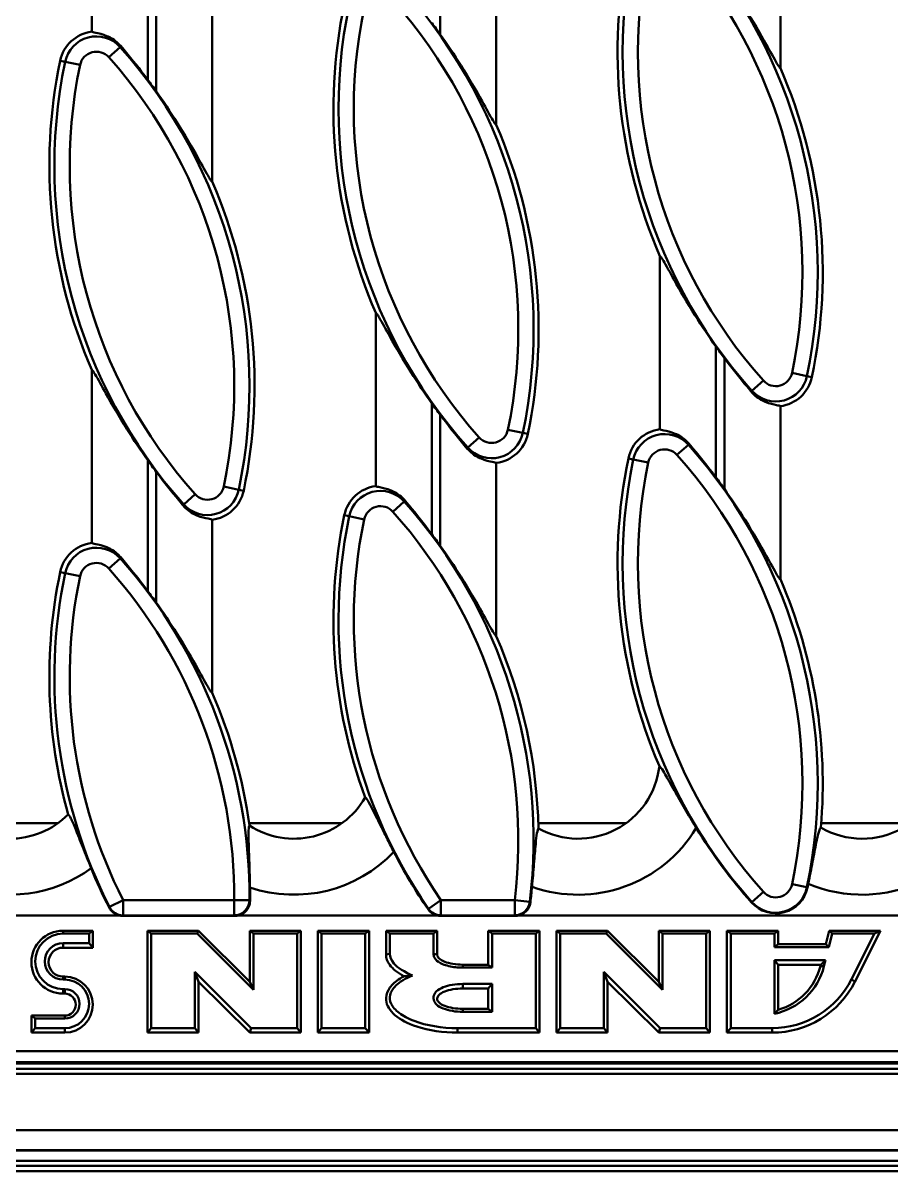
# Model space of a CAD drawing. Header units: millimetres. Extents: x 0 to 2774, y -40 to 1485.
# Drawn here: x 1606.2 to 1691, y 436 to 548.3 of the extents above; entities that cross this region are included whole.
import ezdxf

# ---------------------------------------------------------------- set-up
doc = ezdxf.new("R2010")
doc.units = ezdxf.units.MM
doc.header["$LTSCALE"] = 2.5
doc.layers.add('Sichtbar (ISO)', color=7, linetype='Continuous', lineweight=50)
doc.layers.add('Sichtbar schmal (ISO)', color=7, linetype='Continuous', lineweight=50)

msp = doc.modelspace()

# ---------------------------------------------------------------- linework, layer by layer
at = {"layer": 'Sichtbar (ISO)'}
for p, q in [((1612.877, 564.37), (1612.877, 547.439)), ((1680.21, 543.883), (1680.21, 560.814)), ((1652.433, 538.328), (1652.433, 555.258)), ((1624.655, 532.772), (1624.655, 549.703)), ((1668.433, 525.481), (1668.433, 508.55)), ((1640.655, 519.926), (1640.655, 502.995)), ((1612.877, 514.37), (1612.877, 497.439)), ((1680.21, 493.883), (1680.21, 510.814)), ((1652.433, 488.328), (1652.433, 505.258)), ((1624.655, 482.772), (1624.655, 499.703)), ((1599.187, 461.016), (1615.527, 461.016)), ((1615.909, 460.966), (1626.862, 460.966)), ((1627.245, 461.016), (1646.615, 461.016)), ((1646.997, 460.966), (1654.28, 460.966)), ((1654.662, 461.016), (1693.524, 461.016)), ((1610.071, 459.52), (1612.988, 459.52)), ((1610.071, 459.232), (1612.624, 459.232)), ((1612.988, 459.52), (1612.624, 459.232)), ((1612.624, 459.232), (1612.624, 458.296)), ((1612.988, 459.52), (1612.988, 457.858)), ((1618.321, 449.548), (1618.321, 459.52)), ((1618.321, 459.52), (1623.321, 459.52)), ((1618.321, 459.52), (1618.685, 459.232)), ((1618.685, 449.986), (1618.685, 459.232)), ((1618.685, 459.232), (1623.171, 459.232)), ((1623.321, 459.52), (1623.171, 459.232)), ((1623.171, 459.232), (1628.685, 453.732)), ((1623.321, 459.52), (1628.321, 454.534)), ((1628.321, 454.534), (1628.321, 459.52)), ((1628.321, 459.52), (1633.321, 459.52)), ((1628.321, 459.52), (1628.685, 459.232)), ((1628.685, 453.732), (1628.685, 459.232)), ((1628.685, 459.232), (1632.957, 459.232)), ((1633.321, 459.52), (1632.957, 459.232)), ((1632.957, 459.232), (1632.957, 449.986)), ((1633.321, 459.52), (1633.321, 449.548)), ((1634.988, 449.548), (1634.988, 459.52)), ((1634.988, 459.52), (1639.988, 459.52)), ((1634.988, 459.52), (1635.352, 459.232)), ((1635.352, 449.986), (1635.352, 459.232)), ((1635.352, 459.232), (1639.624, 459.232)), ((1639.988, 459.52), (1639.624, 459.232)), ((1639.624, 459.232), (1639.624, 449.986)), ((1639.988, 459.52), (1639.988, 449.548)), ((1641.655, 457.193), (1641.655, 459.52)), ((1641.655, 459.52), (1646.655, 459.52)), ((1641.655, 459.52), (1642.019, 459.232)), ((1642.019, 457.268), (1642.019, 459.232)), ((1642.019, 459.232), (1646.291, 459.232)), ((1646.655, 459.52), (1646.291, 459.232)), ((1646.291, 459.232), (1646.291, 457.268)), ((1646.655, 459.52), (1646.655, 457.193)), ((1651.655, 456.196), (1651.655, 459.52)), ((1651.655, 459.52), (1656.655, 459.52)), ((1651.655, 459.52), (1652.019, 459.232)), ((1652.019, 455.908), (1652.019, 459.232)), ((1652.019, 459.232), (1656.291, 459.232)), ((1656.655, 459.52), (1656.291, 459.232)), ((1656.291, 459.232), (1656.291, 449.986)), ((1656.655, 459.52), (1656.655, 449.548)), ((1658.321, 449.548), (1658.321, 459.52)), ((1658.321, 459.52), (1663.321, 459.52)), ((1658.321, 459.52), (1658.685, 459.232)), ((1658.685, 449.986), (1658.685, 459.232)), ((1658.685, 459.232), (1663.171, 459.232)), ((1663.321, 459.52), (1663.171, 459.232)), ((1663.171, 459.232), (1668.685, 453.732)), ((1663.321, 459.52), (1668.321, 454.534)), ((1668.321, 454.534), (1668.321, 459.52)), ((1668.321, 459.52), (1673.321, 459.52)), ((1668.321, 459.52), (1668.685, 459.232)), ((1668.685, 453.732), (1668.685, 459.232)), ((1668.685, 459.232), (1672.957, 459.232)), ((1673.321, 459.52), (1672.957, 459.232)), ((1672.957, 459.232), (1672.957, 449.986)), ((1673.321, 459.52), (1673.321, 449.548)), ((1674.988, 449.548), (1674.988, 459.52)), ((1674.988, 459.52), (1679.988, 459.52)), ((1674.988, 459.52), (1675.352, 459.232)), ((1675.352, 449.986), (1675.352, 459.232)), ((1675.352, 459.232), (1679.624, 459.232)), ((1679.988, 459.52), (1679.624, 459.232)), ((1679.624, 459.232), (1679.624, 457.902)), ((1679.988, 459.52), (1679.988, 458.19)), ((1684.655, 458.19), (1684.988, 459.52)), ((1684.939, 457.902), (1685.272, 459.232)), ((1684.988, 459.52), (1689.988, 459.52)), ((1684.988, 459.52), (1685.272, 459.232)), ((1685.272, 459.232), (1689.399, 459.232)), ((1689.399, 459.232), (1687.163, 454.771)), ((1689.988, 459.52), (1687.488, 454.534)), ((1689.988, 459.52), (1689.399, 459.232)), ((1612.624, 458.296), (1610.071, 458.296)), ((1612.988, 457.858), (1612.624, 458.296)), ((1679.988, 458.19), (1679.624, 457.902)), ((1679.988, 458.19), (1684.655, 458.19)), ((1684.655, 458.19), (1684.939, 457.902)), ((1612.988, 457.858), (1610.071, 457.858)), ((1679.624, 457.902), (1684.939, 457.902)), ((1649.155, 456.196), (1651.655, 456.196)), ((1649.155, 455.908), (1652.019, 455.908)), ((1651.655, 456.196), (1652.019, 455.908)), ((1679.624, 451.389), (1679.624, 456.634)), ((1679.988, 456.196), (1679.624, 456.634)), ((1679.624, 456.634), (1684.621, 456.634)), ((1679.988, 456.196), (1679.988, 451.779)), ((1684.155, 456.196), (1679.988, 456.196)), ((1684.12, 456.057), (1684.155, 456.196)), ((1684.155, 456.196), (1684.621, 456.634)), ((1684.621, 456.634), (1684.473, 456.044)), ((1610.071, 455.032), (1610.238, 455.032)), ((1610.071, 454.744), (1610.238, 454.744)), ((1628.472, 449.986), (1622.957, 455.485)), ((1623.321, 454.534), (1622.957, 455.485)), ((1622.957, 455.485), (1622.957, 449.986)), ((1668.472, 449.986), (1662.957, 455.485)), ((1663.321, 454.534), (1662.957, 455.485)), ((1662.957, 455.485), (1662.957, 449.986)), ((1610.238, 453.808), (1610.071, 453.808)), ((1628.321, 449.548), (1623.321, 454.534)), ((1623.321, 454.534), (1623.321, 449.548)), ((1628.321, 454.534), (1628.685, 453.732)), ((1649.155, 454.307), (1652.019, 454.307)), ((1651.655, 453.869), (1649.155, 453.869)), ((1651.655, 453.869), (1652.019, 454.307)), ((1651.655, 451.875), (1651.655, 453.869)), ((1652.019, 454.307), (1652.019, 451.587)), ((1668.321, 449.548), (1663.321, 454.534)), ((1663.321, 454.534), (1663.321, 449.548)), ((1668.321, 454.534), (1668.685, 453.732)), ((1610.238, 453.37), (1610.071, 453.37)), ((1649.155, 451.875), (1651.655, 451.875)), ((1652.019, 451.587), (1649.155, 451.587)), ((1651.655, 451.875), (1652.019, 451.587)), ((1606.988, 449.548), (1606.988, 451.21)), ((1606.988, 451.21), (1610.238, 451.21)), ((1606.988, 451.21), (1607.352, 450.922)), ((1607.352, 449.986), (1607.352, 450.922)), ((1607.352, 450.922), (1610.238, 450.922)), ((1606.988, 449.548), (1607.352, 449.986)), ((1610.238, 449.548), (1606.988, 449.548)), ((1610.238, 449.986), (1607.352, 449.986)), ((1618.321, 449.548), (1618.685, 449.986)), ((1623.321, 449.548), (1618.321, 449.548)), ((1622.957, 449.986), (1618.685, 449.986)), ((1623.321, 449.548), (1622.957, 449.986)), ((1628.321, 449.548), (1628.472, 449.986)), ((1633.321, 449.548), (1628.321, 449.548)), ((1632.957, 449.986), (1628.472, 449.986)), ((1633.321, 449.548), (1632.957, 449.986)), ((1634.988, 449.548), (1635.352, 449.986)), ((1639.988, 449.548), (1634.988, 449.548)), ((1639.624, 449.986), (1635.352, 449.986)), ((1639.988, 449.548), (1639.624, 449.986)), ((1656.291, 449.986), (1648.655, 449.986)), ((1656.655, 449.548), (1648.655, 449.548)), ((1656.655, 449.548), (1656.291, 449.986)), ((1658.321, 449.548), (1658.685, 449.986)), ((1663.321, 449.548), (1658.321, 449.548)), ((1662.957, 449.986), (1658.685, 449.986)), ((1663.321, 449.548), (1662.957, 449.986)), ((1668.321, 449.548), (1668.472, 449.986)), ((1673.321, 449.548), (1668.321, 449.548)), ((1672.957, 449.986), (1668.472, 449.986)), ((1673.321, 449.548), (1672.957, 449.986)), ((1674.988, 449.548), (1675.352, 449.986)), ((1679.398, 449.548), (1674.988, 449.548)), ((1679.398, 449.986), (1675.352, 449.986)), ((1696.393, 446.516), (1573.604, 446.516)), ((1698.725, 446.016), (1573.838, 446.016)), ((1465.988, 440.016), (1965.988, 440.016)), ((1465.988, 438.016), (1965.988, 438.016)), ((1465.988, 436.016), (1965.988, 436.016))]:
    msp.add_line(p, q, dxfattribs=at)
for centre, radius, start, end in [((1714.504, 545.449), 50.212, 168.215, 203.43238), ((1686.726, 539.894), 50.212, 168.215, 203.43238), ((1606.361, 518.36), 49.775, 35.35783, 36.96405), ((1613.331, 543.856), 3.612, 97.21491, 168.215), ((1658.948, 534.338), 50.212, 168.215, 203.43238), ((1634.139, 523.915), 50.212, 348.215, 23.43238), ((1578.583, 512.804), 49.775, 35.35783, 36.96405), ((1606.361, 518.36), 50.212, 348.215, 23.43238), ((1578.583, 512.804), 50.212, 348.215, 23.43238), ((1714.504, 545.449), 49.775, 215.35783, 216.96405), ((1679.757, 514.398), 3.612, 277.21491, 348.215), ((1686.726, 539.894), 49.775, 215.35783, 216.96405), ((1651.979, 508.842), 3.612, 277.21491, 348.215), ((1668.886, 504.967), 3.612, 97.21491, 168.215), ((1658.948, 534.338), 49.775, 215.35783, 216.96405), ((1714.504, 495.449), 50.212, 168.215, 203.28189), ((1641.108, 499.411), 3.612, 97.21491, 168.215), ((1634.139, 473.915), 49.775, 35.35783, 36.96405), ((1624.201, 503.287), 3.612, 277.21491, 348.215), ((1686.726, 489.894), 50.212, 168.215, 200.20465), ((1613.331, 493.856), 3.612, 97.21491, 168.215), ((1606.361, 468.36), 49.775, 35.35783, 36.96405), ((1658.948, 484.338), 50.212, 168.215, 195.5297), ((1634.139, 473.915), 50.212, 355.08441, 23.43238), ((1578.583, 462.804), 49.775, 35.35783, 36.96405), ((1606.361, 468.36), 50.212, 1.31847, 23.43238), ((1578.583, 462.804), 50.212, 8.00963, 23.43238), ((1688.21, 476.516), 8, 239.63825, 0), ((1660.433, 476.516), 8, 241.05076, 353.44556), ((1632.655, 476.516), 8, 237.07077, 330.29643), ((1604.877, 476.516), 8, 223.82291, 315.3586), ((1714.504, 495.449), 49.775, 211.32338, 221.785), ((1686.726, 489.894), 49.775, 207.09671, 214.62492), ((1658.948, 484.338), 49.775, 202.07704, 206.94492), ((1578.583, 462.804), 49.775, 359.59192, 1.08239), ((1606.361, 468.36), 49.775, 352.98148, 354.75934), ((1679.757, 464.398), 3.175, 221.785, 348.215), ((1634.139, 473.915), 49.775, 348.215, 348.64114)]:
    msp.add_arc(centre, radius, start, end, dxfattribs=at)
for centre, major_axis, start_param, end_param in [((1610.071, 456.445), (-3.083, 0), 4.712389, 7.8539816), ((1610.071, 456.52), (-2.719, 0), 4.712389, 7.8539816), ((1610.071, 456.52), (-1.781, 0), 4.712389, 7.8539816), ((1610.071, 456.445), (-1.417, 0), 4.712389, 7.8539816), ((1678.321, 457.577), (6.341, 0), 4.9193049, 6.0382066), ((1678.321, 457.502), (5.977, 0), 4.994984, 6.0382066), ((1610.238, 452.29), (2.75, 0), 4.712389, 7.8539816), ((1610.238, 452.365), (2.386, 0), 4.712389, 7.8539816), ((1679.398, 458.642), (-8.681, 0), 1.5707963, 2.677945), ((1610.238, 452.365), (1.447, 0), 4.712389, 7.8539816), ((1679.398, 458.568), (-9.045, 0), 1.5707963, 2.677945), ((1610.238, 452.29), (1.083, 0), 4.712389, 7.8539816)]:
    msp.add_ellipse(centre, major_axis=major_axis, ratio=0.9971943, start_param=start_param, end_param=end_param, dxfattribs=at)
for points, knots in [([(1674.733, 552.719), (1675.417, 551.756), (1676.113, 550.718), (1677.536, 548.459), (1678.244, 547.238), (1679.205, 545.52), (1679.612, 544.77), (1679.956, 544.195), (1680.033, 544.072), (1680.148, 543.918), (1680.188, 543.881), (1680.21, 543.883)], [3.485316, 3.485316, 3.485316, 3.485316, 3.8312275, 3.8312275, 4.2428686, 4.2428686, 4.5039478, 4.5039478, 4.5816976, 4.5816976, 4.6534636, 4.6534636, 4.6534636, 4.6534636]), ([(1612.877, 547.439), (1612.925, 547.399), (1613.056, 547.369), (1613.532, 547.277), (1613.93, 547.201), (1614.537, 546.942), (1614.728, 546.847), (1615.112, 546.603), (1615.304, 546.455), (1615.563, 546.209), (1615.654, 546.113), (1615.741, 546.01)], [0.04336489, 0.04336489, 0.04336489, 0.04336489, 0.19996601, 0.19996601, 0.39993202, 0.39993202, 0.47560066, 0.47560066, 0.55126929, 0.55126929, 0.59299387, 0.59299387, 0.59299387, 0.59299387]), ([(1646.955, 547.164), (1647.639, 546.2), (1648.335, 545.162), (1649.758, 542.903), (1650.467, 541.683), (1651.428, 539.965), (1651.834, 539.215), (1652.178, 538.639), (1652.255, 538.517), (1652.37, 538.363), (1652.411, 538.325), (1652.433, 538.328)], [3.485316, 3.485316, 3.485316, 3.485316, 3.8312275, 3.8312275, 4.2428686, 4.2428686, 4.5039478, 4.5039478, 4.5816976, 4.5816976, 4.6534636, 4.6534636, 4.6534636, 4.6534636]), ([(1615.741, 546.01), (1615.786, 545.957), (1615.83, 545.904), (1616.582, 545.006), (1617.317, 544.093), (1618.1, 543.071), (1618.227, 542.904), (1618.354, 542.735)], [0.70958265, 0.70958265, 0.70958265, 0.70958265, 0.73010989, 0.73010989, 1.0546565, 1.0546565, 1.11670002, 1.11670002, 1.11670002, 1.11670002]), ([(1619.178, 541.608), (1619.861, 540.645), (1620.557, 539.607), (1621.981, 537.348), (1622.689, 536.127), (1623.65, 534.409), (1624.056, 533.659), (1624.4, 533.084), (1624.477, 532.961), (1624.593, 532.807), (1624.633, 532.77), (1624.655, 532.772)], [3.485316, 3.485316, 3.485316, 3.485316, 3.8312275, 3.8312275, 4.2428686, 4.2428686, 4.5039478, 4.5039478, 4.5816976, 4.5816976, 4.6534636, 4.6534636, 4.6534636, 4.6534636]), ([(1673.91, 516.645), (1673.226, 517.609), (1672.53, 518.647), (1671.107, 520.905), (1670.398, 522.126), (1669.437, 523.844), (1669.031, 524.594), (1668.687, 525.17), (1668.61, 525.292), (1668.495, 525.446), (1668.454, 525.484), (1668.433, 525.481)], [3.485316, 3.485316, 3.485316, 3.485316, 3.8312275, 3.8312275, 4.2428686, 4.2428686, 4.5039478, 4.5039478, 4.5816976, 4.5816976, 4.6534636, 4.6534636, 4.6534636, 4.6534636]), ([(1646.132, 511.09), (1645.448, 512.053), (1644.752, 513.091), (1643.329, 515.35), (1642.621, 516.571), (1641.66, 518.289), (1641.253, 519.038), (1640.909, 519.614), (1640.832, 519.737), (1640.717, 519.891), (1640.677, 519.928), (1640.655, 519.926)], [3.485316, 3.485316, 3.485316, 3.485316, 3.8312275, 3.8312275, 4.2428686, 4.2428686, 4.5039478, 4.5039478, 4.5816976, 4.5816976, 4.6534636, 4.6534636, 4.6534636, 4.6534636]), ([(1677.346, 512.244), (1677.302, 512.297), (1677.257, 512.35), (1676.506, 513.248), (1675.771, 514.161), (1674.987, 515.183), (1674.86, 515.349), (1674.733, 515.519)], [0.70958265, 0.70958265, 0.70958265, 0.70958265, 0.73010989, 0.73010989, 1.0546565, 1.0546565, 1.11670002, 1.11670002, 1.11670002, 1.11670002]), ([(1618.354, 505.534), (1617.671, 506.498), (1616.975, 507.535), (1615.551, 509.794), (1614.843, 511.015), (1613.882, 512.733), (1613.475, 513.483), (1613.131, 514.059), (1613.054, 514.181), (1612.939, 514.335), (1612.899, 514.372), (1612.877, 514.37)], [3.485316, 3.485316, 3.485316, 3.485316, 3.8312275, 3.8312275, 4.2428686, 4.2428686, 4.5039478, 4.5039478, 4.5816976, 4.5816976, 4.6534636, 4.6534636, 4.6534636, 4.6534636]), ([(1680.21, 510.814), (1680.162, 510.855), (1680.031, 510.884), (1679.555, 510.977), (1679.158, 511.052), (1678.55, 511.311), (1678.359, 511.407), (1677.975, 511.65), (1677.783, 511.799), (1677.524, 512.045), (1677.433, 512.14), (1677.346, 512.244)], [0.04336489, 0.04336489, 0.04336489, 0.04336489, 0.19996601, 0.19996601, 0.39993202, 0.39993202, 0.47560066, 0.47560066, 0.55126929, 0.55126929, 0.59299387, 0.59299387, 0.59299387, 0.59299387]), ([(1649.568, 506.688), (1649.524, 506.741), (1649.479, 506.794), (1648.728, 507.692), (1647.993, 508.605), (1647.209, 509.627), (1647.083, 509.794), (1646.955, 509.963)], [0.70958265, 0.70958265, 0.70958265, 0.70958265, 0.73010989, 0.73010989, 1.0546565, 1.0546565, 1.11670002, 1.11670002, 1.11670002, 1.11670002]), ([(1668.433, 508.55), (1668.481, 508.51), (1668.612, 508.48), (1669.087, 508.388), (1669.485, 508.312), (1670.093, 508.053), (1670.284, 507.958), (1670.668, 507.714), (1670.86, 507.566), (1671.119, 507.32), (1671.21, 507.224), (1671.297, 507.121)], [0.04336489, 0.04336489, 0.04336489, 0.04336489, 0.19996601, 0.19996601, 0.39993202, 0.39993202, 0.47560066, 0.47560066, 0.55126929, 0.55126929, 0.59299387, 0.59299387, 0.59299387, 0.59299387]), ([(1652.433, 505.258), (1652.384, 505.299), (1652.253, 505.329), (1651.778, 505.421), (1651.38, 505.497), (1650.772, 505.756), (1650.581, 505.851), (1650.197, 506.095), (1650.005, 506.243), (1649.746, 506.489), (1649.655, 506.585), (1649.568, 506.688)], [0.04336489, 0.04336489, 0.04336489, 0.04336489, 0.19996601, 0.19996601, 0.39993202, 0.39993202, 0.47560066, 0.47560066, 0.55126929, 0.55126929, 0.59299387, 0.59299387, 0.59299387, 0.59299387]), ([(1671.297, 507.121), (1671.341, 507.068), (1671.386, 507.015), (1672.137, 506.117), (1672.872, 505.204), (1673.656, 504.182), (1673.782, 504.015), (1673.91, 503.846)], [0.70958265, 0.70958265, 0.70958265, 0.70958265, 0.73010989, 0.73010989, 1.0546565, 1.0546565, 1.11670002, 1.11670002, 1.11670002, 1.11670002]), ([(1621.791, 501.133), (1621.746, 501.185), (1621.702, 501.239), (1620.95, 502.137), (1620.215, 503.05), (1619.432, 504.071), (1619.305, 504.238), (1619.178, 504.408)], [0.70958265, 0.70958265, 0.70958265, 0.70958265, 0.73010989, 0.73010989, 1.0546565, 1.0546565, 1.11670002, 1.11670002, 1.11670002, 1.11670002]), ([(1640.655, 502.995), (1640.703, 502.954), (1640.834, 502.925), (1641.31, 502.832), (1641.707, 502.757), (1642.315, 502.498), (1642.506, 502.402), (1642.89, 502.159), (1643.082, 502.01), (1643.341, 501.764), (1643.432, 501.669), (1643.519, 501.565)], [0.04336489, 0.04336489, 0.04336489, 0.04336489, 0.19996601, 0.19996601, 0.39993202, 0.39993202, 0.47560066, 0.47560066, 0.55126929, 0.55126929, 0.59299387, 0.59299387, 0.59299387, 0.59299387]), ([(1674.733, 502.719), (1675.417, 501.756), (1676.113, 500.718), (1677.536, 498.459), (1678.244, 497.238), (1679.205, 495.52), (1679.612, 494.77), (1679.956, 494.195), (1680.033, 494.072), (1680.148, 493.918), (1680.188, 493.881), (1680.21, 493.883)], [3.485316, 3.485316, 3.485316, 3.485316, 3.8312275, 3.8312275, 4.2428686, 4.2428686, 4.5039478, 4.5039478, 4.5816976, 4.5816976, 4.6534636, 4.6534636, 4.6534636, 4.6534636]), ([(1624.655, 499.703), (1624.606, 499.744), (1624.475, 499.773), (1624, 499.866), (1623.602, 499.941), (1622.994, 500.2), (1622.803, 500.296), (1622.419, 500.539), (1622.228, 500.688), (1621.968, 500.933), (1621.877, 501.029), (1621.791, 501.133)], [0.04336489, 0.04336489, 0.04336489, 0.04336489, 0.19996601, 0.19996601, 0.39993202, 0.39993202, 0.47560066, 0.47560066, 0.55126929, 0.55126929, 0.59299387, 0.59299387, 0.59299387, 0.59299387]), ([(1643.519, 501.565), (1643.563, 501.512), (1643.608, 501.459), (1644.359, 500.561), (1645.094, 499.648), (1645.878, 498.626), (1646.005, 498.459), (1646.132, 498.29)], [0.70958265, 0.70958265, 0.70958265, 0.70958265, 0.73010989, 0.73010989, 1.0546565, 1.0546565, 1.11670002, 1.11670002, 1.11670002, 1.11670002]), ([(1612.877, 497.439), (1612.925, 497.399), (1613.056, 497.369), (1613.532, 497.277), (1613.93, 497.201), (1614.537, 496.942), (1614.728, 496.847), (1615.112, 496.603), (1615.304, 496.455), (1615.563, 496.209), (1615.654, 496.113), (1615.741, 496.01)], [0.04336489, 0.04336489, 0.04336489, 0.04336489, 0.19996601, 0.19996601, 0.39993202, 0.39993202, 0.47560066, 0.47560066, 0.55126929, 0.55126929, 0.59299387, 0.59299387, 0.59299387, 0.59299387]), ([(1646.955, 497.164), (1647.639, 496.2), (1648.335, 495.162), (1649.758, 492.903), (1650.467, 491.683), (1651.428, 489.965), (1651.834, 489.215), (1652.178, 488.639), (1652.255, 488.517), (1652.37, 488.363), (1652.411, 488.325), (1652.433, 488.328)], [3.485316, 3.485316, 3.485316, 3.485316, 3.8312275, 3.8312275, 4.2428686, 4.2428686, 4.5039478, 4.5039478, 4.5816976, 4.5816976, 4.6534636, 4.6534636, 4.6534636, 4.6534636]), ([(1615.741, 496.01), (1615.786, 495.957), (1615.83, 495.904), (1616.582, 495.006), (1617.317, 494.093), (1618.1, 493.071), (1618.227, 492.904), (1618.354, 492.735)], [0.70958265, 0.70958265, 0.70958265, 0.70958265, 0.73010989, 0.73010989, 1.0546565, 1.0546565, 1.11670002, 1.11670002, 1.11670002, 1.11670002]), ([(1619.178, 491.608), (1619.861, 490.645), (1620.557, 489.607), (1621.981, 487.348), (1622.689, 486.127), (1623.65, 484.409), (1624.056, 483.659), (1624.4, 483.084), (1624.477, 482.961), (1624.593, 482.807), (1624.633, 482.77), (1624.655, 482.772)], [3.485316, 3.485316, 3.485316, 3.485316, 3.8312275, 3.8312275, 4.2428686, 4.2428686, 4.5039478, 4.5039478, 4.5816976, 4.5816976, 4.6534636, 4.6534636, 4.6534636, 4.6534636]), ([(1671.984, 469.573), (1671.599, 470.205), (1671.222, 470.838), (1670.505, 472.062), (1670.165, 472.656), (1669.495, 473.837), (1669.187, 474.386), (1668.798, 475.052), (1668.66, 475.278), (1668.474, 475.54), (1668.414, 475.605), (1668.38, 475.602)], [-0.84942573, -0.84942573, -0.84942573, -0.84942573, -0.65876792, -0.65876792, -0.46793444, -0.46793444, -0.24658593, -0.24658593, -0.10846211, -0.10846211, 0, 0, 0, 0]), ([(1642.415, 467.221), (1642.208, 467.625), (1642.003, 468.029), (1641.605, 468.823), (1641.412, 469.211), (1640.911, 470.223), (1640.621, 470.816), (1640.176, 471.692), (1640.004, 472.017), (1639.747, 472.435), (1639.657, 472.544), (1639.604, 472.551)], [-0.85799491, -0.85799491, -0.85799491, -0.85799491, -0.72226203, -0.72226203, -0.58615442, -0.58615442, -0.35152236, -0.35152236, -0.16586907, -0.16586907, 0, 0, 0, 0]), ([(1612.823, 465.63), (1612.54, 466.328), (1612.263, 467.023), (1611.75, 468.323), (1611.515, 468.923), (1611.129, 469.872), (1610.972, 470.24), (1610.723, 470.739), (1610.631, 470.876), (1610.569, 470.894)], [-0.83700415, -0.83700415, -0.83700415, -0.83700415, -0.61127427, -0.61127427, -0.38608842, -0.38608842, -0.1877107, -0.1877107, 0, 0, 0, 0]), ([(1628.306, 469.801), (1628.282, 469.784), (1628.263, 469.735), (1628.234, 469.576), (1628.224, 469.467), (1628.206, 469.06), (1628.21, 468.688), (1628.235, 467.666), (1628.262, 466.935), (1628.312, 465.361), (1628.334, 464.556), (1628.349, 463.745)], [-0.89673369, -0.89673369, -0.89673369, -0.89673369, -0.80012747, -0.80012747, -0.70341767, -0.70341767, -0.50848125, -0.50848125, -0.24335589, -0.24335589, 0, 0, 0, 0]), ([(1656.56, 469.515), (1656.507, 469.48), (1656.458, 469.323), (1656.367, 468.789), (1656.326, 468.419), (1656.232, 467.422), (1656.179, 466.758), (1656.062, 465.329), (1655.998, 464.574), (1655.928, 463.813)], [-0.83915151, -0.83915151, -0.83915151, -0.83915151, -0.6515259, -0.6515259, -0.46384549, -0.46384549, -0.22918293, -0.22918293, 0, 0, 0, 0]), ([(1684.167, 469.613), (1684.109, 469.58), (1684.042, 469.429), (1683.893, 468.907), (1683.811, 468.544), (1683.611, 467.576), (1683.491, 466.943), (1683.228, 465.573), (1683.086, 464.845), (1682.939, 464.112)], [-0.83106187, -0.83106187, -0.83106187, -0.83106187, -0.64143493, -0.64143493, -0.45191856, -0.45191856, -0.22425246, -0.22425246, 0, 0, 0, 0]), ([(1615.527, 461.016), (1615.464, 461.032), (1615.401, 461.053), (1615.176, 461.146), (1615.026, 461.242), (1614.765, 461.482), (1614.657, 461.625), (1614.577, 461.783)], [0.0387319, 0.0387319, 0.0387319, 0.0387319, 0.0585051, 0.0585051, 0.11170505, 0.11170505, 0.16494078, 0.16494078, 0.16494078, 0.16494078]), ([(1628.357, 462.45), (1628.356, 462.254), (1628.316, 462.06), (1628.165, 461.701), (1628.055, 461.538), (1627.78, 461.264), (1627.617, 461.155), (1627.375, 461.055), (1627.311, 461.033), (1627.245, 461.016)], [0, 0, 0, 0, 0.05874058, 0.05874058, 0.11706314, 0.11706314, 0.17525355, 0.17525355, 0.19571691, 0.19571691, 0.19571691, 0.19571691]), ([(1646.615, 461.016), (1646.552, 461.032), (1646.489, 461.053), (1646.295, 461.133), (1646.171, 461.206), (1645.947, 461.387), (1645.849, 461.493), (1645.767, 461.611)], [0.03872052, 0.03872052, 0.03872052, 0.03872052, 0.05846766, 0.05846766, 0.1016079, 0.1016079, 0.14477068, 0.14477068, 0.14477068, 0.14477068]), ([(1655.763, 462.278), (1655.739, 462.084), (1655.678, 461.896), (1655.486, 461.557), (1655.359, 461.407), (1655.075, 461.184), (1654.928, 461.103), (1654.735, 461.036), (1654.699, 461.025), (1654.662, 461.016)], [0, 0, 0, 0, 0.05865982, 0.05865982, 0.11697162, 0.11697162, 0.16700372, 0.16700372, 0.17835788, 0.17835788, 0.17835788, 0.17835788]), ([(1643.394, 455.065), (1642.783, 455.389), (1641.928, 456.076), (1641.655, 456.846), (1641.655, 457.193)], [-0.6949133, -0.6949133, -0.6949133, -0.6949133, -0.31294895, 0, 0, 0, 0]), ([(1644.254, 455.141), (1643.427, 455.474), (1642.795, 455.891), (1642.144, 456.642), (1642.019, 456.961), (1642.019, 457.268)], [-0.83453052, -0.83453052, -0.83453052, -0.83453052, -0.3674751, -0.3674751, 0, 0, 0, 0]), ([(1646.291, 457.268), (1646.291, 457.147), (1646.321, 457.027), (1646.406, 456.852), (1646.448, 456.787), (1646.666, 456.523), (1646.903, 456.374), (1647.368, 456.175), (1647.569, 456.111), (1647.992, 456.01), (1648.211, 455.973), (1648.672, 455.921), (1648.913, 455.908), (1649.155, 455.908)], [-3.1415927, -3.1415927, -3.1415927, -3.1415927, -2.9511233, -2.9511233, -2.8253065, -2.8253065, -2.3895705, -2.3895705, -2.1100262, -2.1100262, -1.8447282, -1.8447282, -1.5707963, -1.5707963, -1.5707963, -1.5707963]), ([(1646.655, 457.193), (1646.655, 457.128), (1646.687, 456.997), (1646.878, 456.746), (1647.525, 456.358), (1648.5, 456.196), (1649.155, 456.196)], [-3.1415927, -3.1415927, -3.1415927, -3.1415927, -2.9452431, -2.7488936, -2.3561945, -1.5707963, -1.5707963, -1.5707963, -1.5707963]), ([(1648.655, 449.548), (1647.233, 449.548), (1644.752, 449.919), (1642.311, 451.207), (1641.516, 452.54), (1641.778, 453.728), (1642.499, 454.519), (1643.149, 454.932), (1643.394, 455.065)], [-1.5707963, -1.5707963, -1.5707963, -1.5707963, -0.9616923, -0.5048643, -0.0480363, 0.2565157, 0.5610677, 0.7203944, 0.7203944, 0.7203944, 0.7203944]), ([(1648.655, 449.986), (1647.12, 449.986), (1644.826, 450.373), (1642.819, 451.452), (1642.04, 452.386), (1641.95, 453.232), (1642.529, 454.224), (1643.555, 454.859), (1644.254, 455.141)], [-1.5707963, -1.5707963, -1.5707963, -1.5707963, -0.8961506, -0.5588278, -0.2215049, 0.115818, 0.4531408, 0.8656197, 0.8656197, 0.8656197, 0.8656197]), ([(1643.394, 455.065), (1643.524, 455.078), (1643.659, 455.091), (1643.945, 455.116), (1644.097, 455.129), (1644.254, 455.141)], [0, 0, 0, 0, 0.06415284, 0.06415284, 0.13197923, 0.13197923, 0.13197923, 0.13197923]), ([(1649.155, 451.587), (1648.462, 451.587), (1647.435, 451.752), (1646.599, 452.229), (1646.248, 452.739), (1646.316, 453.271), (1646.654, 453.694), (1647.435, 454.141), (1648.462, 454.307), (1649.155, 454.307)], [-1.5707963, -1.5707963, -1.5707963, -1.5707963, -0.7853982, -0.3926991, -0.0981748, 0.1963495, 0.3926991, 0.7853982, 1.5707963, 1.5707963, 1.5707963, 1.5707963]), ([(1649.155, 453.869), (1648.5, 453.869), (1647.525, 453.707), (1646.878, 453.319), (1646.663, 453.036), (1646.631, 452.773), (1646.831, 452.453), (1647.525, 452.037), (1648.5, 451.875), (1649.155, 451.875)], [-1.5707963, -1.5707963, -1.5707963, -1.5707963, -0.7853982, -0.3926991, -0.1963495, 0.0981748, 0.3926991, 0.7853982, 1.5707963, 1.5707963, 1.5707963, 1.5707963])]:
    msp.add_open_spline(points, degree=3, knots=knots, dxfattribs=at)
for points, degree in [([(1615.909, 460.966), (1615.78, 460.966), (1615.652, 460.983), (1615.527, 461.016)], 3), ([(1627.245, 461.016), (1627.121, 460.983), (1626.992, 460.966), (1626.862, 460.966)], 3), ([(1646.997, 460.966), (1646.868, 460.966), (1646.739, 460.983), (1646.615, 461.016)], 3), ([(1654.662, 461.016), (1654.537, 460.983), (1654.409, 460.966), (1654.28, 460.966)], 3), ([(1679.988, 451.779), (1679.813, 451.582), (1679.624, 451.389)], 2)]:
    msp.add_open_spline(points, degree=degree, dxfattribs=at)
at = {"layer": 'Sichtbar schmal (ISO)'}
for p, q in [((1646.955, 559.963), (1646.955, 547.164)), ((1618.354, 542.735), (1618.354, 555.534)), ((1619.178, 554.408), (1619.178, 541.608)), ((1615.657, 545.934), (1614.543, 544.939)), ((1615.657, 545.934), (1615.741, 546.01)), ((1610.277, 544.493), (1609.794, 544.593)), ((1610.277, 544.493), (1611.739, 544.188)), ((1673.91, 503.846), (1673.91, 516.645)), ((1674.733, 515.519), (1674.733, 502.719)), ((1678.545, 513.315), (1677.43, 512.319)), ((1681.348, 514.066), (1682.811, 513.761)), ((1682.811, 513.761), (1683.293, 513.66)), ((1677.43, 512.319), (1677.346, 512.244)), ((1646.132, 498.29), (1646.132, 511.09)), ((1646.955, 509.963), (1646.955, 497.164)), ((1650.767, 507.759), (1649.653, 506.763)), ((1653.57, 508.51), (1655.033, 508.205)), ((1655.033, 508.205), (1655.515, 508.104)), ((1649.653, 506.763), (1649.568, 506.688)), ((1671.212, 507.046), (1670.098, 506.05)), ((1671.212, 507.046), (1671.297, 507.121)), ((1618.354, 492.735), (1618.354, 505.534)), ((1665.832, 505.604), (1665.35, 505.704)), ((1665.832, 505.604), (1667.295, 505.299)), ((1619.178, 504.408), (1619.178, 491.608)), ((1622.989, 502.204), (1621.875, 501.208)), ((1625.792, 502.955), (1627.255, 502.649)), ((1627.255, 502.649), (1627.737, 502.549)), ((1621.875, 501.208), (1621.791, 501.133)), ((1643.435, 501.49), (1642.32, 500.494)), ((1643.435, 501.49), (1643.519, 501.565)), ((1638.054, 500.048), (1637.572, 500.149)), ((1638.054, 500.048), (1639.517, 499.743)), ((1615.657, 495.934), (1614.543, 494.939)), ((1615.657, 495.934), (1615.741, 496.01)), ((1610.277, 494.493), (1609.794, 494.593)), ((1610.277, 494.493), (1611.739, 494.188)), ((1609.564, 470.033), (1600.189, 470.033)), ((1637.342, 470.033), (1628.273, 470.033)), ((1665.12, 470.033), (1656.546, 470.033)), ((1692.898, 470.033), (1684.201, 470.033)), ((1681.348, 464.066), (1682.811, 463.761)), ((1682.811, 463.761), (1682.865, 463.749)), ((1678.545, 463.315), (1677.43, 462.319)), ((1614.61, 461.839), (1615.943, 462.516)), ((1615.943, 462.516), (1615.943, 461.021)), ((1615.943, 462.516), (1626.808, 462.516)), ((1626.808, 461.021), (1626.808, 462.516)), ((1626.808, 462.516), (1628.302, 462.507)), ((1645.795, 461.667), (1647.025, 462.516)), ((1647.025, 462.516), (1647.025, 461.021)), ((1647.025, 462.516), (1654.231, 462.516)), ((1654.231, 461.021), (1654.231, 462.516)), ((1654.231, 462.516), (1655.714, 462.334)), ((1677.43, 462.319), (1677.389, 462.282)), ((1626.808, 461.021), (1615.943, 461.021)), ((1654.231, 461.021), (1647.025, 461.021)), ((1610.071, 459.52), (1610.071, 459.232)), ((1610.071, 457.858), (1610.071, 458.296)), ((1641.655, 457.193), (1642.019, 457.268)), ((1646.655, 457.193), (1646.291, 457.268)), ((1649.155, 456.196), (1649.155, 455.908)), ((1684.12, 456.057), (1684.473, 456.044)), ((1610.071, 455.032), (1610.071, 454.744)), ((1610.238, 455.032), (1610.238, 454.744)), ((1687.488, 454.534), (1687.163, 454.771)), ((1610.071, 453.37), (1610.071, 453.808)), ((1610.238, 453.37), (1610.238, 453.808)), ((1649.155, 453.869), (1649.155, 454.307)), ((1649.155, 451.875), (1649.155, 451.587)), ((1610.238, 451.21), (1610.238, 450.922)), ((1610.238, 449.548), (1610.238, 449.986)), ((1648.655, 449.548), (1648.655, 449.986)), ((1679.398, 449.548), (1679.398, 449.986)), ((1696.282, 447.732), (1572.51, 447.732)), ((1696.282, 446.661), (1542.194, 446.661)), ((1465.988, 445.516), (1965.988, 445.516)), ((1965.988, 438.041), (1465.988, 438.041)), ((1465.988, 437.016), (1965.988, 437.016)), ((1965.988, 436.516), (1465.988, 436.516))]:
    msp.add_line(p, q, dxfattribs=at)
for centre, radius, start, end in [((1634.139, 523.915), 49.72, 348.215, 41.785), ((1634.139, 523.915), 48.226, 348.215, 41.785), ((1714.504, 545.449), 49.72, 168.215, 221.785), ((1714.504, 545.449), 48.226, 168.215, 221.785), ((1606.361, 518.36), 49.72, 348.215, 41.785), ((1606.361, 518.36), 48.226, 348.215, 41.785), ((1686.726, 539.894), 49.72, 168.215, 221.785), ((1686.726, 539.894), 48.226, 168.215, 221.785), ((1613.331, 543.856), 3.12, 41.785, 168.215), ((1578.583, 512.804), 49.72, 348.215, 41.785), ((1613.331, 543.856), 1.626, 41.785, 168.215), ((1578.583, 512.804), 48.226, 348.215, 41.785), ((1658.948, 534.338), 49.72, 168.215, 221.785), ((1658.948, 534.338), 48.226, 168.215, 221.785), ((1679.757, 514.398), 3.12, 221.785, 348.215), ((1679.757, 514.398), 1.626, 221.785, 348.215), ((1651.979, 508.842), 3.12, 221.785, 348.215), ((1651.979, 508.842), 1.626, 221.785, 348.215), ((1668.886, 504.967), 3.12, 41.785, 168.215), ((1668.886, 504.967), 1.626, 41.785, 168.215), ((1634.139, 473.915), 49.72, 348.215, 41.785), ((1714.504, 495.449), 49.72, 168.215, 221.785), ((1714.504, 495.449), 48.226, 168.215, 221.785), ((1634.139, 473.915), 48.226, 348.215, 41.785), ((1624.201, 503.287), 3.12, 221.785, 348.215), ((1624.201, 503.287), 1.626, 221.785, 348.215), ((1641.108, 499.411), 3.12, 41.785, 168.215), ((1641.108, 499.411), 1.626, 41.785, 168.215), ((1606.361, 468.36), 49.72, 353.03947, 41.785), ((1686.726, 489.894), 49.72, 168.215, 214.59052), ((1686.726, 489.894), 48.226, 168.215, 214.59052), ((1606.361, 468.36), 48.226, 353.03947, 41.785), ((1613.331, 493.856), 3.12, 41.785, 168.215), ((1613.331, 493.856), 1.626, 41.785, 168.215), ((1578.583, 462.804), 49.72, 359.65702, 41.785), ((1658.948, 484.338), 49.72, 168.215, 206.90471), ((1658.948, 484.338), 48.226, 168.215, 206.90471), ((1578.583, 462.804), 48.226, 359.65702, 41.785), ((1688.21, 476.516), 13.477, 246.97504, 344.47003), ((1660.433, 476.516), 13.477, 250.47428, 328.99217), ((1632.655, 476.516), 13.477, 251.3703, 316.3997), ((1604.877, 476.516), 13.477, 249.39527, 306.12752), ((1679.757, 464.398), 3.12, 221.785, 348.215), ((1679.757, 464.398), 1.626, 221.785, 348.215)]:
    msp.add_arc(centre, radius, start, end, dxfattribs=at)
for centre, major_axis, ratio, start_param, end_param in [((1615.943, 462.516), (-1.278, 0.785), 0.9947716, 1.0225206, 2.119072), ((1626.808, 462.516), (1.064, 1.057), 0.992477, 3.9337594, 5.4910186), ((1647.025, 462.516), (-1.328, 0.697), 0.995153, 1.0892546, 2.0523381), ((1654.231, 462.516), (1.123, 0.994), 0.9932422, 3.9910969, 5.433681)]:
    msp.add_ellipse(centre, major_axis=major_axis, ratio=ratio, start_param=start_param, end_param=end_param, dxfattribs=at)
for points in [[(1614.61, 461.839), (1614.599, 461.821), (1614.588, 461.802), (1614.577, 461.783)], [(1628.357, 462.45), (1628.339, 462.469), (1628.321, 462.488), (1628.302, 462.507)], [(1645.795, 461.667), (1645.786, 461.649), (1645.776, 461.63), (1645.767, 461.611)], [(1655.763, 462.278), (1655.747, 462.297), (1655.731, 462.316), (1655.714, 462.334)], [(1615.909, 460.966), (1615.92, 460.985), (1615.932, 461.003), (1615.943, 461.021)], [(1626.808, 461.021), (1626.826, 461.003), (1626.844, 460.985), (1626.862, 460.966)], [(1646.997, 460.966), (1647.006, 460.985), (1647.016, 461.003), (1647.025, 461.021)], [(1654.231, 461.021), (1654.247, 461.003), (1654.264, 460.985), (1654.28, 460.966)]]:
    msp.add_open_spline(points, degree=3, dxfattribs=at)

doc.saveas('drawing.dxf')
